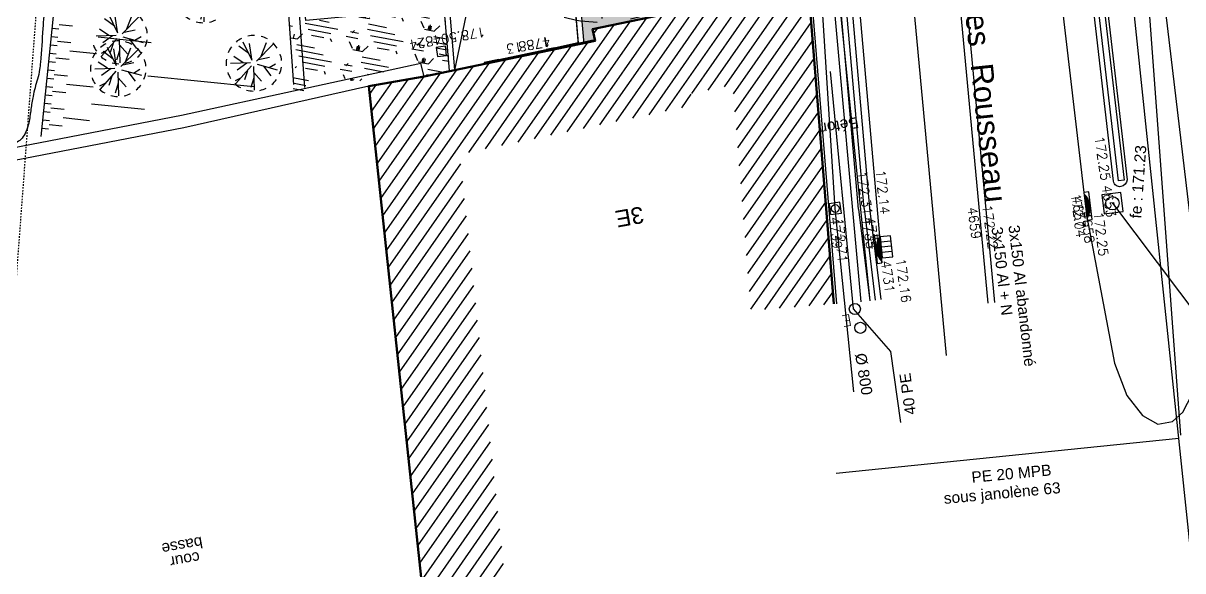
# Model space of a CAD drawing. Extents: x -2313930 to 3286427, y -3858277 to 2572692.
# Drawn here: x 6280 to 10456, y 586 to 2557 of the extents above; entities that cross this region are included whole.
import ezdxf
from ezdxf.enums import TextEntityAlignment as Align
from ezdxf.lldxf.tags import DXFTag

# ---------------------------------------------------------------- set-up
doc = ezdxf.new("R2010")
doc.units = 0
doc.linetypes.add('STYLE_01', pattern=[0.41664, 0.20828, -0.20836])
for name, color, linetype, lineweight in [('_GAZELEC-RESERVATION 2', 132, 'Continuous', 18), ('Fond topo - BAT', 252, 'Continuous', 50), ('Fond topo - P', 252, 'Continuous', 50), ('Fond topo - VOI', 252, 'Continuous', 25)]:
    doc.layers.add(name, color=color, linetype=linetype, lineweight=lineweight)
for name, color, linetype in [('AEP_SSL', 252, 'Continuous'), ('CAB_SSL', 252, 'Continuous'), ('DWG_280-140115-P - ALTEA-CANA', 252, 'Continuous'), ('EDF_SSL', 252, 'Texte-Electricite'), ('Fond topo - AFF', 252, 'Continuous'), ('Fond topo - ASS', 252, 'Continuous'), ('Fond topo - BAT_ANN', 252, 'Continuous'), ('Fond topo - BAT_DES', 252, 'Continuous'), ('Fond topo - BAT_HAC', 252, 'Continuous'), ('Fond topo - BAT_TXT', 252, 'Continuous'), ('Fond topo - CLO_LEG', 252, 'Continuous'), ('Fond topo - CLO_MUR', 252, 'Continuous'), ('Fond topo - EAU', 252, 'Continuous'), ('Fond topo - EAU_TXT', 252, 'Continuous'), ('Fond topo - TAL', 252, 'Continuous'), ('Fond topo - TAL_HAC', 252, 'Continuous'), ('Fond topo - VEG', 252, 'Continuous'), ('Fond topo - VOI_NOM', 252, 'Continuous'), ('Fond topo - VOI_TXT', 252, 'Continuous'), ('Fond topo - Z_500', 252, 'Continuous'), ('GAZ_SSL', 252, 'Texte-GAZ'), ('prlm-VRD', 2, 'Continuous'), ('SA - bordure', 252, 'Continuous'), ('SA - couvre sol', 252, 'Continuous'), ('SA - enrobé', 252, 'Continuous'), ('TELECOM_SSL', 252, 'Texte-Telecom'), ('UNITAIRE SSL', 252, 'UNITAIRE')]:
    doc.layers.add(name, color=color, linetype=linetype)
for name, color, linetype, plot in [('Fond topo - N', 252, 'Continuous', False), ('Fond topo - NCACHE', 252, 'Continuous', False), ('Fond topo - ZCACHE', 252, 'Continuous', False)]:
    doc.layers.add(name, color=color, linetype=linetype, plot=plot)
doc.styles.add('2000_ARIAL', font='arial.ttf', dxfattribs={"height": 0.4})
doc.styles.add('Lignes', font='arial.ttf', dxfattribs={"height": 0.35})
doc.styles.add('SIMPLEX', font='simplex_.ttf', dxfattribs={"height": 1.25})
doc.styles.add('TP-C_Autocad_Standard', font='simplex_.ttf', dxfattribs={"height": 1})
doc.styles.add('Tronçons', font='arial.ttf', dxfattribs={"height": 0.25})
tags = doc.linetypes.add('L16', pattern=[0.375, 0.3, -0.075]).pattern_tags.tags
tags[6:7] = [DXFTag(74, 4), DXFTag(75, 0), DXFTag(340, '0'), DXFTag(46, 0.0), DXFTag(50, 0.0), DXFTag(44, 0.0), DXFTag(45, 0.0)]
tags[4:5] = [DXFTag(74, 4), DXFTag(75, 0), DXFTag(340, '0'), DXFTag(46, 0.0), DXFTag(50, 0.0), DXFTag(44, 0.0), DXFTag(45, 0.0)]
tags = doc.linetypes.add('L8', pattern=[0.225, 0.15, -0.075]).pattern_tags.tags
tags[6:7] = [DXFTag(74, 4), DXFTag(75, 0), DXFTag(340, '0'), DXFTag(46, 0.0), DXFTag(50, 0.0), DXFTag(44, 0.0), DXFTag(45, 0.0)]
tags[4:5] = [DXFTag(74, 4), DXFTag(75, 0), DXFTag(340, '0'), DXFTag(46, 0.0), DXFTag(50, 0.0), DXFTag(44, 0.0), DXFTag(45, 0.0)]
tags = doc.linetypes.add('Texte-BT', pattern='A,5,-0.25,["BT",Lignes,S=1,R=0,X=0,Y=-0.18],-1.25', length=6.5).pattern_tags.tags
tags[15:16] = [DXFTag(74, 4), DXFTag(75, 0), DXFTag(340, '0'), DXFTag(46, 0.0), DXFTag(50, 0.0), DXFTag(44, 0.0), DXFTag(45, 0.0)]
tags[4:5] = [DXFTag(74, 4), DXFTag(75, 0), DXFTag(340, '0'), DXFTag(46, 0.0), DXFTag(50, 0.0), DXFTag(44, 0.0), DXFTag(45, 0.0)]
tags = doc.linetypes.add('Texte-Electricite', pattern='A,5,-0.25,["ELEC",Lignes,S=1,R=0,X=0,Y=-0.18],-1.25', length=6.5).pattern_tags.tags
tags[15:16] = [DXFTag(74, 4), DXFTag(75, 0), DXFTag(340, '0'), DXFTag(46, 0.0), DXFTag(50, 0.0), DXFTag(44, 0.0), DXFTag(45, 0.0)]
tags[4:5] = [DXFTag(74, 4), DXFTag(75, 0), DXFTag(340, '0'), DXFTag(46, 0.0), DXFTag(50, 0.0), DXFTag(44, 0.0), DXFTag(45, 0.0)]
tags = doc.linetypes.add('Texte-GAZ', pattern='A,5,-0.25,["GAZ",Lignes,S=1,R=0,X=0,Y=-0.18],-1.25', length=6.5).pattern_tags.tags
tags[15:16] = [DXFTag(74, 4), DXFTag(75, 0), DXFTag(340, '0'), DXFTag(46, 0.0), DXFTag(50, 0.0), DXFTag(44, 0.0), DXFTag(45, 0.0)]
tags[4:5] = [DXFTag(74, 4), DXFTag(75, 0), DXFTag(340, '0'), DXFTag(46, 0.0), DXFTag(50, 0.0), DXFTag(44, 0.0), DXFTag(45, 0.0)]
tags = doc.linetypes.add('Texte-HT', pattern='A,5,-0.25,["HT",Lignes,S=1,R=0,X=0,Y=-0.18],-1.25', length=6.5).pattern_tags.tags
tags[15:16] = [DXFTag(74, 4), DXFTag(75, 0), DXFTag(340, '0'), DXFTag(46, 0.0), DXFTag(50, 0.0), DXFTag(44, 0.0), DXFTag(45, 0.0)]
tags[4:5] = [DXFTag(74, 4), DXFTag(75, 0), DXFTag(340, '0'), DXFTag(46, 0.0), DXFTag(50, 0.0), DXFTag(44, 0.0), DXFTag(45, 0.0)]
tags = doc.linetypes.add('Texte-Telecom', pattern='A,5,-0.25,["TEL",Lignes,S=1,R=0,X=0,Y=-0.18],-1.25', length=6.5).pattern_tags.tags
tags[15:16] = [DXFTag(74, 4), DXFTag(75, 0), DXFTag(340, '0'), DXFTag(46, 0.0), DXFTag(50, 0.0), DXFTag(44, 0.0), DXFTag(45, 0.0)]
tags[4:5] = [DXFTag(74, 4), DXFTag(75, 0), DXFTag(340, '0'), DXFTag(46, 0.0), DXFTag(50, 0.0), DXFTag(44, 0.0), DXFTag(45, 0.0)]
tags = doc.linetypes.add('UNITAIRE', pattern='A,0.25,-0.2,0,-0.2,0.25,-0.3,["UNI",TP-C_Autocad_Standard,S=0.15,R=0,X=-0.1,Y=-0.05],-0.45', length=1.65).pattern_tags.tags
tags[23:24] = [DXFTag(74, 4), DXFTag(75, 0), DXFTag(340, '0'), DXFTag(46, 0.0), DXFTag(50, 0.0), DXFTag(44, 0.0), DXFTag(45, 0.0)]
tags[12:13] = [DXFTag(74, 4), DXFTag(75, 0), DXFTag(340, '0'), DXFTag(46, 0.0), DXFTag(50, 0.0), DXFTag(44, 0.0), DXFTag(45, 0.0)]
tags[10:11] = [DXFTag(74, 4), DXFTag(75, 0), DXFTag(340, '0'), DXFTag(46, 0.0), DXFTag(50, 0.0), DXFTag(44, 0.0), DXFTag(45, 0.0)]
tags[8:9] = [DXFTag(74, 4), DXFTag(75, 0), DXFTag(340, '0'), DXFTag(46, 0.0), DXFTag(50, 0.0), DXFTag(44, 0.0), DXFTag(45, 0.0)]
tags[6:7] = [DXFTag(74, 4), DXFTag(75, 0), DXFTag(340, '0'), DXFTag(46, 0.0), DXFTag(50, 0.0), DXFTag(44, 0.0), DXFTag(45, 0.0)]
tags[4:5] = [DXFTag(74, 4), DXFTag(75, 0), DXFTag(340, '0'), DXFTag(46, 0.0), DXFTag(50, 0.0), DXFTag(44, 0.0), DXFTag(45, 0.0)]
pattern_1 = [(349.276398589, (-277130161.13, -473864756.78), (22.32856351, 117.904349723), [37.50000056, -202.50000304]), (79.27639859, (-277130147.3, -473864759.4), (-235.80869945, 44.65712702), [15.000000225, -105.000001575]), (79.27639859, (-277130138.1, -473864761.14), (-235.80869945, 44.65712702), [15.000000225, -105.000001575]), (79.27639859, (-277130142.7, -473864760.27), (-235.80869945, 44.65712702), [18.75000028, -101.25000152]), (112.966466119, (-277130151.92, -473864758.52), (-191.1515722885, 280.465825937), [12.00000018, -420.74615931]), (45.586331059, (-277130133.494, -473864762.01), (22.328563535, 117.9043498154), [12.00000018, -420.74615931]), (45.586331059, (-277130124.28, -473864763.756), (22.328563535, 117.9043498154), [26.00000039, -406.6661591]), (112.966466119, (-277130161.13, -473864756.78), (-191.1515722885, 280.465825937), [26.00000039, -406.6661591]), (349.276398589, (-277130073.36, -473864750.5), (22.32856351, 117.904349723), [44.424551066, -195.575452534]), (349.276398589, (-277130085.12, -473864728.43), (22.32856351, 117.904349723), [82.810089442, -56.095855641, 43.074318646, -58.01973967]), (349.276398589, (-277130096.73, -473864706.38), (22.32856351, 117.904349723), [119.479949592, -46.287461894, 29.478701242, -44.75389087]), (349.276398589, (-277130108.42, -473864684.32), (22.32856351, 117.904349723), [100.461142907, -139.538860693]), (349.276398589, (-277130104.51, -473864665.21), (22.32856351, 117.904349723), [65.569739384, -174.430264216])]

# ---------------------------------------------------------------- blocks, each defined once
blk = doc.blocks.new('AFF03')
at = {"ltscale": 2, "flags": 128}
blk.add_lwpolyline([(-0.5, -0.5), (0.5, -0.5), (0.5, 0.5), (-0.5, 0.5)], close=True, dxfattribs=at)
blk = doc.blocks.new('ASS01')
at = {"ltscale": 2, "flags": 128}
blk.add_lwpolyline([(0.499143, -0.5), (0.499143, 0.499143), (-0.5, 0.499143), (-0.5, -0.5)], close=True, dxfattribs=at)
at = {"ltscale": 2}
for radius in [0.35, 0.01]:
    blk.add_circle((0, 0), radius, dxfattribs=at)
blk = doc.blocks.new('ASS07')
at = {"ltscale": 2}
for p, q in [((-0.25, -0.45), (-0.25, 0.45)), ((0, -0.45), (0, 0.45)), ((0.25, -0.45), (0.25, 0.45))]:
    blk.add_line(p, q, dxfattribs=at)
at = {"ltscale": 2, "flags": 128}
blk.add_lwpolyline([(0.5, -0.5), (0.5, 0.5), (-0.5, 0.5), (-0.5, -0.5)], close=True, dxfattribs=at)
blk = doc.blocks.new('ASS06')
at = {"ltscale": 2}
for p, q in [((-0.392468, 0.036537), (0, 0.036537)), ((-0.332829, 0.073075), (0, 0.073075)), ((-0.254866, 0.109612), (0, 0.109612)), ((-0.129415, 0.146149), (0, 0.146149)), ((0, 0.146149), (0.135305, 0.146149)), ((0, 0.109612), (0.260757, 0.109612)), ((0, 0.073075), (0.33872, 0.073075)), ((0, 0.036537), (0.398359, 0.036537))]:
    blk.add_line(p, q, dxfattribs=at)
at = {"ltscale": 2, "flags": 128}
blk.add_lwpolyline([(-0.5, 0), (0.5, 0), (0.5, 0.18), (-0.5, 0.18)], close=True, dxfattribs=at)
at = {"ltscale": 2}
blk.add_arc((0.002945, -0.541947), 0.700711, 50.662406, 129.337594, dxfattribs=at)
blk = doc.blocks.new('EAU03')
at = {"ltscale": 2}
blk.add_circle((0, 0), 0.2, dxfattribs=at)
blk = doc.blocks.new('EAU99')
at = {"style": 'SIMPLEX'}
blk.add_text('E', height=0.4, dxfattribs=at).set_placement((0, 0), align=Align.MIDDLE_CENTER)
blk = doc.blocks.new('PTOPO')
at = {"layer": 'Fond topo - NCACHE', "style": 'SIMPLEX'}
blk.add_attdef('MAT', text='', height=0.34, dxfattribs=at).set_placement((0.1, -0.1), align=Align.TOP_LEFT)
at = {"layer": 'Fond topo - ZCACHE', "style": 'SIMPLEX'}
blk.add_attdef('ALT', (0.1, 0.1), '', height=0.34, dxfattribs=at)
blk = doc.blocks.new('VEG12')
at = {"ltscale": 2}
for p, q in [((0.0182, 0.0574), (0.1004, 0.4729)), ((0.0575, 0.2534), (0.1455, 0.4147)), ((0.0379, 0.1585), (-0.0659, 0.3441)), ((-0.1588, 0.086), (-0.246, 0.2846)), ((0.0498, 0.0338), (0.3916, 0.2859)), ((0.1439, 0.1075), (0.23, 0.254)), ((0.2917, 0.2086), (0.3924, 0.2333)), ((-0.0523, 0.0298), (-0.3836, 0.2046)), ((-0.25, 0.1351), (-0.3756, 0.0911)), ((0.1229, -0.0299), (0.3172, 0.0554)), ((-0.0527, -0.0292), (-0.4124, -0.2566)), ((0.0576, -0.0177), (0.4119, -0.0841)), ((-0.0936, -0.0498), (-0.2956, -0.0465)), ((0.0226, -0.0796), (0.0016, -0.3618)), ((0.0183, -0.0574), (0.1076, -0.4128)), ((0.1841, -0.0476), (0.3231, -0.1928)), ((-0.1518, -0.0948), (-0.3, -0.3159)), ((0.0537, -0.1885), (0.1973, -0.3567))]:
    blk.add_line(p, q, dxfattribs=at)
for start, end in [(90, 103.8462), (62.3077, 76.1538), (117.6923, 131.5385), (34.6154, 48.4615), (145.3846, 159.2308), (6.9231, 20.7692), (173.0769, 186.9231), (339.2308, 353.0769), (200.7692, 214.6154), (311.5385, 325.3846), (228.4615, 242.3077), (283.8462, 297.6923), (256.1538, 270)]:
    blk.add_arc((0, 0), 0.497, start, end, dxfattribs=at)
blk = doc.blocks.new('VEG12A')
at = {"ltscale": 2}
for p, q in [((0.018, 0.057), (0.1, 0.473)), ((-0.159, 0.086), (-0.246, 0.285)), ((0.038, 0.158), (-0.066, 0.344)), ((0.05, 0.034), (0.392, 0.286)), ((0.057, 0.253), (0.146, 0.415)), ((0.144, 0.107), (0.23, 0.254)), ((0.292, 0.209), (0.392, 0.233)), ((-0.052, 0.03), (-0.384, 0.205)), ((-0.25, 0.135), (-0.376, 0.091)), ((0.123, -0.03), (0.317, 0.055)), ((-0.053, -0.029), (-0.412, -0.257)), ((-0.152, -0.095), (-0.3, -0.316)), ((-0.094, -0.05), (-0.296, -0.047)), ((0.023, -0.08), (0.002, -0.362)), ((0.018, -0.057), (0.108, -0.413)), ((0.054, -0.188), (0.197, -0.357)), ((0.058, -0.018), (0.412, -0.084)), ((0.184, -0.048), (0.323, -0.193))]:
    blk.add_line(p, q, dxfattribs=at)
for start, end in [(117.6923, 131.5385), (90, 103.8462), (62.3077, 76.1538), (145.3846, 159.2308), (34.6154, 48.4615), (173.0769, 186.9231), (6.9231, 20.7692), (200.7692, 214.6154), (228.4615, 242.3077), (256.1538, 270), (283.8462, 297.6923)]:
    blk.add_arc((0, 0), 0.497, start, end, dxfattribs=at)
blk = doc.blocks.new('A$C1F970F0F')
at = {"layer": 'Fond topo - BAT_HAC'}
h = blk.add_hatch(dxfattribs=at)
h.set_pattern_fill('ANSI31*128', color=256, scale=12.999999, angle=-10.7236, style=0, pattern_type=2)
h.set_pattern_definition([(235.06562, (9737.54, 14762.777), (33.83759, -23.63563), [])])
h.paths.add_polyline_path([(9205.5, 1711.7), (8906.5, 1687.5), (8840.8, 2499.1), (8691.2, 2468), (8699.9, 2426.2), (7858.4, 2250.2), (8017.7, 755.5), (8118.3, -476.6), (8140.5, -775.7), (7846.8, -837.2), (7719, 727.3), (7530.6, 2495.2), (7729.8, 2529.8), (8345.1, 2658.5), (8336.3, 2700.6), (9020, 2842.9), (9112.5, 2860.2)])
at = {"layer": 'SA - couvre sol'}
h = blk.add_hatch(dxfattribs=at)
h.set_pattern_fill('PELOUSE6', color=256, scale=20, angle=-10.7236, style=0, pattern_type=2)
h.set_pattern_definition(pattern_1)
edge = h.paths.add_edge_path()
edge.add_line((7646.8, 9004.2), (7477, 8929.9))
edge.add_arc((7434.7, 9026.3), 105.3, 248.6553, 293.7029, ccw=False)
edge.add_line((7396.4, 8928.2), (7340.4, 8871.2))
edge.add_arc((7468.9, 8745.2), 180, 135.5585, 219.3768)
edge.add_arc((4686.2, 6461.3), 3420, 12.585, 39.3768, ccw=False)
edge.add_line((8024, 7206.4), (8219.5, 7248.9))
edge.add_arc((8223.8, 7229.3), 20, 12.25, 102.25, ccw=False)
edge.add_arc((4686.2, 6461.3), 3640, -4.6153, 12.25, ccw=False)
edge.add_arc((8294.4, 6170), 20, -94.6153, -4.6153, ccw=False)
edge.add_line((8292.8, 6150), (8093.4, 6166.1))
edge.add_arc((4686.2, 6461.3), 3420, -9.2354, -4.9504, ccw=False)
edge.add_line((8061.8, 5912.4), (8521.3, 5952))
edge.add_line((8521.3, 5952), (8610.6, 4915.8))
edge.add_line((8610.6, 4915.8), (8112.5, 4872.9))
edge.add_line((8112.5, 4872.9), (8135.9, 4600.5))
edge.add_line((8135.9, 4600.5), (8634.1, 4643.4))
edge.add_line((8634.1, 4643.4), (8744.8, 3358.2))
edge.add_line((8744.8, 3358.2), (8246.8, 3315.3))
edge.add_line((8246.8, 3315.3), (8265.5, 3110.9))
edge.add_line((8265.5, 3110.9), (8762.2, 3156.4))
edge.add_line((8762.2, 3156.4), (8787.1, 2867.4))
edge.add_line((8787.1, 2867.4), (8288.9, 2824.5))
edge.add_line((8288.9, 2824.5), (8304, 2649.9))
edge.add_line((8304, 2649.9), (8345.1, 2658.5))
edge.add_line((8345.1, 2658.5), (8336.3, 2700.6))
edge.add_line((8336.3, 2700.6), (9020, 2842.9))
edge.add_line((9020, 2842.9), (8947.2, 3719.6))
edge.add_line((8947.2, 3719.6), (8931.5, 3908.5))
edge.add_line((8931.5, 3908.5), (8875.2, 4578.1))
edge.add_line((8875.2, 4578.1), (8827.9, 5026.7))
edge.add_line((8827.9, 5026.7), (8772.2, 5502.2))
edge.add_arc((1776.1, 4752.9), 7036.2, 6.11389, 17.84259)
edge.add_line((8473.8, 6908.8), (8366.3, 7197.5))
edge.add_line((8366.3, 7197.5), (7657.9, 8986.5))
edge.add_line((7657.9, 8986.5), (7654.3, 8985))
edge.add_line((7654.3, 8985), (7646.8, 9004.2))
h = blk.add_hatch(dxfattribs=at)
h.set_pattern_fill('PELOUSE6', color=256, scale=20, angle=-10.7236, style=0, pattern_type=2)
h.set_pattern_definition(pattern_1)
h.paths.add_polyline_path([(7260.5, 2477.9), (7242.7, 2726.6), (7801.1, 2777.6), (7820.9, 2548.8), (7729.8, 2529.8), (7717.2, 2577.2)])
at = {"layer": 'AEP_SSL', "elevation": 0, "flags": 128}
for points in [[(9748.7, 8046.5), (9957.3, 7934.5), (10453.1, 1239.2)], [(9446.7, 1284.1), (9409.8, 1540.3), (9275.2, 1693.9), (9193.3, 2548.4)]]:
    blk.add_lwpolyline(points, dxfattribs=at)
at = {"layer": 'CAB_SSL', "elevation": 0, "flags": 128}
blk.add_lwpolyline([(6357.4, 13665.4), (7167.9, 10363.1), (8524, 7263.6), (9014.6, 5048.2), (9331.7, 4494.5), (9609.9, 1526.4)], dxfattribs=at)
at = {"layer": 'DWG_280-140115-P - ALTEA-CANA', "linetype": 'STYLE_01', "ltscale": 25, "elevation": 0, "flags": 128}
blk.add_lwpolyline([(6035.5, -2689.1), (6121.6, -1057.5), (6205, 1052.8), (6365.9, 3202.9), (6636.8, 4194.5), (6692.3, 4259.2)], dxfattribs=at)
at = {"layer": 'EDF_SSL', "linetype": 'Texte-HT', "elevation": 0, "flags": 128}
blk.add_lwpolyline([(9727, 10395.9), (9584, 10040.3), (9569.5, 9813.9), (9638.6, 9681.4), (9595.8, 8444), (9595.7, 8440.3), (9852.9, 6195.3), (9980.8, 5712), (10067.2, 4920.5), (10030, 4724), (10116.2, 3934.4), (9641.5, 2970.5), (9759.2, 1713.9)], dxfattribs=at)
blk.add_lwpolyline([(9663.3, 9680.5), (9620.5, 8443.2, -0.000076), (9877.5, 6200), (10005.4, 5716.6), (10092.5, 4919.5), (10055.2, 4723), (10141.9, 3929.9), (9667, 2965.7), (9784.1, 1716.2)], format="xyb", dxfattribs=at)
at = {"layer": 'EDF_SSL', "linetype": 'Texte-BT', "elevation": 0, "flags": 128}
blk.add_lwpolyline([(9014.4, 5048.1), (9005.5, 4943.5), (9334.1, 1722.1)], dxfattribs=at)
at = {"layer": 'Fond topo - BAT', "ltscale": 2, "flags": 128}
blk.add_lwpolyline([(9205.5, 1711.7), (9112.5, 2860.2), (9020, 2842.9), (8336.3, 2700.6), (8345.1, 2658.5), (7729.8, 2529.8), (7530.6, 2495.2), (7719, 727.3), (7846.8, -837.2), (8140.5, -775.7)], dxfattribs=at)
at = {"layer": 'Fond topo - BAT_ANN', "ltscale": 2, "flags": 128}
for points in [[(9112.5, 2860.2), (9121.5, 2861), (9183.6, 2093.5), (9214.5, 1712.4)], [(8199.5, 2628), (8198.5, 2632.9), (8169.1, 2626.8), (8170.2, 2621.9)], [(8301.3, 2649.3), (8300.2, 2654.2), (8338.4, 2662.2), (8339.4, 2657.3)], [(7999.3, 2586.2), (7998.3, 2591), (7945.4, 2580), (7946.5, 2575.1)]]:
    blk.add_lwpolyline(points, dxfattribs=at)
at = {"layer": 'Fond topo - BAT_ANN', "linetype": 'L8', "ltscale": 2, "flags": 128}
for points in [[(8198.5, 2632.9), (8300.2, 2654.2)], [(7998.3, 2591), (8169.1, 2626.8)]]:
    blk.add_lwpolyline(points, dxfattribs=at)
at = {"layer": 'Fond topo - CLO_LEG', "ltscale": 2, "flags": 128}
blk.add_lwpolyline([(9070.4, 8302.8), (9372.3, 7560.3), (9486.2, 7264.7, -0.010779), (9617.8, 6765.8, -0.010744), (9727.5, 6263.3, -0.008203), (9796.7, 5876.8, -0.008205), (9853.1, 5488.1), (9890.3, 5185.4), (10075.2, 3663), (10250, 2157.3), (10230.2, 2155), (10055.4, 3660.6), (9870.4, 5183), (9833.3, 5485.6, 0.008204), (9776.9, 5873.6, 0.008203), (9707.9, 6259.5, 0.010744), (9598.4, 6761.1, 0.010761), (9467.2, 7258.3), (9353.7, 7553), (9052.1, 8295.3)], format="xyb", close=True, dxfattribs=at)
at = {"layer": 'Fond topo - CLO_MUR', "ltscale": 2, "flags": 128}
blk.add_lwpolyline([(8543.7, 9645.3), (9048.5, 8388.5), (9383.5, 7564.7), (9496.8, 7270.6, -0.011206), (9629.5, 6768.6, -0.010744), (9739.3, 6265.6, -0.008203), (9808.5, 5878.7, -0.008203), (9865, 5489.7), (9902.2, 5186.9), (10087.1, 3664.4), (10261.9, 2158.7, -0.3126), (10238.6, 2133.9, -0.441572), (10212.3, 2152.9), (10037.5, 3658.5), (9852.5, 5180.8), (9815.4, 5483.4, 0.008203), (9759.2, 5870.7, 0.008203), (9690.2, 6256, 0.010744), (9580.9, 6756.9, 0.010744), (9450.1, 7252.6), (9337, 7546.3), (9001.9, 8370.5), (8495.4, 9630.3)], format="xyb", dxfattribs=at)
for points in [[(9293.9, 2053), (9145.9, 3735.3), (9047.6, 4585.2), (8979.1, 5139.2), (8765, 6436.8), (8694.6, 6727.4), (8563.2, 7120.2)], [(8601.1, 7132.9), (8733.1, 6738.5), (8804.2, 6444.8), (9018.6, 5145.7), (9087.3, 4589.8), (9185.7, 3739.4), (9333.7, 2056.5), (9373.8, 1726.9)], [(7729.8, 2529.8), (7717.2, 2577.2), (6855.3, 2389.8), (6090.5, 2242.3), (6009.4, 1623.4), (6192.2, -258.9), (6280.4, -460.5), (6565.7, -1112.3), (7209, -977.8), (7846.8, -837.2)], [(7530.6, 2495.2), (6864.4, 2345.7), (6084.4, 2195.3)], [(9294.1, 2053), (9334.1, 1722.1)]]:
    blk.add_lwpolyline(points, dxfattribs=at)
at = {"layer": 'Fond topo - CLO_MUR', "linetype": 'L16', "ltscale": 2, "flags": 128}
for points in [[(9313.8, 2054.8), (9165.8, 3737.4), (9067.5, 4587.5), (8998.9, 5142.4), (8784.6, 6440.8), (8713.9, 6733), (8582.1, 7126.5)], [(9313.8, 2054.8), (9354, 1724.5)]]:
    blk.add_lwpolyline(points, dxfattribs=at)
at = {"layer": 'Fond topo - TAL', "linetype": 'L8', "ltscale": 2, "flags": 128}
blk.add_lwpolyline([(6885.9, 4755.2), (7019.3, 4574.3), (7090.3, 4377.8), (7115, 4310.8), (7145.6, 3967.7), (7212.6, 3156.5), (7258.8, 2501.7)], dxfattribs=at)
at = {"layer": 'Fond topo - TAL', "ltscale": 2, "flags": 128}
blk.add_lwpolyline([(6350.1, 2314.4), (6405.4, 2854.7), (6405.9, 3443.9), (6441.6, 3970.8), (6413.4, 4544.1)], dxfattribs=at)
at = {"layer": 'Fond topo - TAL_HAC', "ltscale": 2}
for p, q in [((6415.4, 2717.2), (6463.2, 2712.3)), ((6387, 2674.6), (6410.8, 2672.2)), ((6390, 2704.6), (6413.9, 2702.2)), ((6383.9, 2644.6), (6407.8, 2642.1)), ((6409.3, 2657.1), (6457, 2652.3)), ((6555.6, 2672.5), (6746.6, 2652.9)), ((6380.8, 2614.6), (6404.7, 2612.1)), ((6403.1, 2597.1), (6450.9, 2592.2)), ((6454, 2622.2), (6549.5, 2612.5)), ((6374.7, 2554.5), (6398.5, 2552.1)), ((6377.7, 2584.5), (6401.6, 2582.1)), ((6371.6, 2524.5), (6395.5, 2522.1)), ((6397, 2537.1), (6444.8, 2532.2)), ((6734.3, 2532.9), (7116.3, 2493.8)), ((6365.4, 2464.5), (6389.3, 2462)), ((6368.5, 2494.5), (6392.4, 2492)), ((6390.9, 2477), (6438.6, 2472.1)), ((6441.7, 2502.2), (6537.2, 2492.4)), ((6362.4, 2434.5), (6386.2, 2432)), ((6531, 2432.3), (6722, 2412.8)), ((6359.3, 2404.4), (6383.2, 2402)), ((6384.7, 2417), (6432.5, 2412.1)), ((6429.4, 2382.1), (6524.9, 2372.3)), ((6353.1, 2344.4), (6377, 2342)), ((6356.2, 2374.4), (6380.1, 2372)), ((6378.6, 2357), (6426.3, 2352.1))]:
    blk.add_line(p, q, dxfattribs=at)
at = {"layer": 'Fond topo - VEG', "linetype": 'L8', "ltscale": 2, "flags": 128}
blk.add_lwpolyline([(6126.7, 2304.1, -0.173289), (6102.6, 2350, -0.050889), (6095.9, 2521.9, -0.038663), (6125.6, 2733.2, 0.04317), (6150.6, 2922.7, 0.035371), (6146, 3097.3, -0.041512), (6143.9, 3246.2, -0.078258), (6179.6, 3401.8, 0.077448), (6215.9, 3559, 0.061494), (6208.4, 3707.9, -0.06074), (6200.5, 3858.6, -0.052047), (6230.8, 4031.5, 0.066758), (6250.5, 4167.1, 0.02567), (6245.9, 4280, -0.026518), (6241.6, 4389.3, -0.011553), (6243.4, 4435.7, -0.01897), (6246.1, 4463.9, -0.11453), (6255.8, 4489.2, -0.084407), (6281, 4515.7, -0.10842), (6305.8, 4527, -0.101142), (6334.9, 4527.2, -0.103263), (6365.9, 4514.1, -0.1072), (6388.1, 4490.4, -0.055688), (6405.8, 4451.6, -0.072462), (6411.4, 4419.3, -0.024015), (6410.6, 4381.8, 0.020468), (6409.3, 4337.9, 0.03859), (6418.6, 4234.5, -0.055105), (6422.7, 4161.7, -0.060224), (6414, 4112.2, 0.04813), (6401.7, 4050.6, 0.033191), (6399.3, 3984.3, -0.023188), (6397.9, 3889.4, -0.061936), (6373.7, 3760.4, 0.056323), (6345.5, 3619, 0.106318), (6363.5, 3478.9, -0.096801), (6386.1, 3325.6, -0.078883), (6359.4, 3196.5, 0.097675), (6341.7, 3091.1, 0.055532), (6357.1, 2981.3, -0.071607), (6366.3, 2895.7, -0.003765), (6361.8, 2792.2, -0.004345), (6356.5, 2702.7, -0.003011), (6347.4, 2581.3, -0.014086), (6344.6, 2555.4, -0.040068), (6337, 2520.6, 0.02218), (6320.9, 2458.5, 0.02305), (6313.4, 2412.6, -0.021171), (6305.4, 2362.6, -0.052581), (6295.6, 2331.4, -0.064193), (6281.8, 2308.4, -0.120668), (6263.7, 2294.2, -0.06492), (6223.4, 2282, -0.042864), (6191, 2279.5, -0.05265), (6164.7, 2282.5, -0.074905), (6147, 2289.3, -0.056752)], format="xyb", close=True, dxfattribs=at)
at = {"layer": 'Fond topo - VOI', "ltscale": 2, "flags": 128}
for points in [[(5639.9, 14282.8), (6179.1, 13730.4, -0.005078), (6343.1, 13545.1, -0.01499), (6396.2, 13480.1, -0.008053), (6924.3, 12768.6, -0.025021), (7078.9, 12528.8, -0.013152), (7305.5, 12110, -0.016223), (7469, 11760.2, -0.000244), (7504.6, 11677, -0.000024), (7868.4, 10825.5, -0.000461), (8056.5, 10384.2, -0.000271), (8374.7, 9634.5), (8900.9, 8328), (9181.1, 7639.8), (9227.8, 7515.6, -0.019121), (9430.1, 6877.2, -0.019121), (9582.9, 6225.2, -0.006135), (9621.4, 6013.8, -0.006135), (9654.6, 5801.4), (9743.9, 5167.3), (9926.4, 3640.6), (10105.5, 2112.7), (10117.2, 2013.4)], [(7448.5, 9217.4), (7539.2, 9254, -0.411891), (7824.2, 9137.9), (8287.8, 7988.4), (8696.4, 6949.4, -0.00932), (8789.4, 6627.2, -0.017078), (8830.9, 6448.8, -0.000555), (8873.7, 6229.7, -0.000518), (8919, 5995, -0.008594), (8952.8, 5801.4, -0.004911), (9002.6, 5461.2, -0.001415), (9039.8, 5201.6, -0.003197), (9055.2, 5086.6, -0.00005), (9076.9, 4916, -0.000027), (9117, 4600.6, -0.003004), (9148.5, 4340.3, -0.001787), (9197.2, 3902), (9362.1, 2037.3), (9378.3, 1858.9)]]:
    blk.add_lwpolyline(points, format="xyb", dxfattribs=at)
at = {"layer": 'Fond topo - VOI', "ltscale": 2, "elevation": 0, "flags": 128}
blk.add_lwpolyline([(10116.9, 2018.7), (10216, 1498.6), (10260.1, 1382), (10316.6, 1309.3), (10371.8, 1278.4), (10424.5, 1287.8), (10462.3, 1321.3), (10495.1, 1386.4), (10516.5, 1494.3), (10537.9, 1602.2), (10496.3, 1957.2), (10355.3, 3147.4)], dxfattribs=at)
at = {"layer": 'Fond topo - VOI', "linetype": 'L8', "ltscale": 2, "flags": 128}
blk.add_lwpolyline([(7254.6, 3107.1), (7298.6, 2490.6)], dxfattribs=at)
at = {"layer": 'GAZ_SSL', "elevation": 0, "flags": 128}
for points in [[(10562.2, 128.7), (10192.2, 3664.9), (10325, 4094.3), (9869.2, 8780.2), (9662.2, 8741.2), (9540.6, 9313.2), (10074.8, 9463.3), (10328, 9456.7), (10887.7, 9204.4)], [(10447.2, 1227.4), (9213.4, 1101)]]:
    blk.add_lwpolyline(points, dxfattribs=at)
at = {"layer": 'SA - bordure', "elevation": 0, "flags": 128}
for points in [[(7377.9, 8937.4), (7326.9, 8886, 0.384559), (7314.3, 8618.3, -0.118919), (8008.8, 7182.7), (8223.8, 7229.3, -0.073722), (8294.4, 6170), (8075.2, 6187.7, -0.022052), (8037.9, 5890.2), (8503.1, 5930.3), (8589, 4934), (8090.8, 4891.1), (8117.7, 4578.9), (8615.9, 4621.8), (8723.2, 3376.4), (8225, 3333.5), (8247.4, 3089.2), (8744, 3134.7), (8765.4, 2885.6), (8267.3, 2842.7), (8284.3, 2645.7)], [(7392.1, 8923.3), (7341.1, 8871.9, 0.384559), (7329.8, 8631, -0.117436), (8024, 7206.4), (8219.5, 7248.9, -0.414214), (8243.3, 7233.6, -0.073722), (8314.4, 6168.4, -0.414214), (8292.8, 6150), (8093.4, 6166.1, -0.018699), (8061.8, 5912.4), (8521.3, 5952), (8610.6, 4915.8), (8112.5, 4872.9), (8135.9, 4600.5), (8634.1, 4643.4), (8744.8, 3358.2), (8246.8, 3315.3), (8265.5, 3110.9), (8762.2, 3156.4), (8787.1, 2867.4), (8288.9, 2824.5), (8304.2, 2647.5)], [(7840.6, 2553), (7819.3, 2799.4), (7321.4, 2753.8), (7192.7, 4248.3), (7690.8, 4291.2), (7591, 5461.6), (7091.9, 5418.6), (7070.4, 5667.7), (7569.8, 5710.7, -0.011559), (7569.3, 5753.3), (7072.6, 5842.2, -0.0295), (7094.3, 6010.1, 0.033781), (7133.1, 6338.4), (7633.7, 6339.7, 0.026058), (7631.1, 6634.2), (7132.9, 6588.4, 0.051069), (7056.3, 7081.7)], [(7820.6, 2551.2), (7801.1, 2777.6), (7303.2, 2732), (7171, 4266.5), (7669.2, 4309.4), (7572.8, 5439.9), (7073.6, 5396.9), (7048.7, 5685.9), (7549.3, 5729, -0.002008), (7549.2, 5736.6), (7069.1, 5822.5, -0.382914), (7052.7, 5843.6, -0.029496), (7074.6, 6013.8, 0.033779), (7113.1, 6339.4, -0.398887), (7133, 6358.4), (7614.5, 6359.6, 0.022519), (7612.3, 6612.4), (7134.7, 6568.5, -0.425873), (7112.9, 6587.4, 0.051069), (7037, 7076.6, -0.410298)]]:
    blk.add_lwpolyline(points, format="xyb", dxfattribs=at)
at = {"layer": 'SA - enrobé'}
blk.add_lwpolyline([(5900.5, 8590.4), (6360.2, 9054), (7370.4, 8625.9), (6911.8, 9536.1), (7010.7, 9585.7), (7020.8, 9564.3), (7026.7, 9567.1), (7262.6, 9105.7), (7291.1, 9119.1), (7342.8, 9009.3), (7434.1, 9026.6), (7377.9, 8937.4), (7468.9, 8745.2), (4686.2, 6461.3), (8527, 5741.9), (8021.2, 5699.4), (8026.4, 5638.3), (8283.8, 2650.8), (7840.6, 2553), (8504.7, 5743), (4688.4, 6461.9), (6700.7, 8333.2), (8036.1, 7056.1), (5990.6, 7146)], dxfattribs=at)
at = {"layer": 'TELECOM_SSL', "elevation": 0, "flags": 128}
blk.add_lwpolyline([(7841.5, 8793.4), (8208.7, 7948.1, -0.007041), (8397.1, 7497.3, -0.010938), (8508.5, 7201.1), (8665, 6754.4, -0.009313), (8673.6, 6728.1, -0.008746), (8710.6, 6600.4, -0.00752), (8748.4, 6451.2, -0.011443), (8802.2, 6200, -0.008374), (8861.6, 5856, -0.004536), (8929.5, 5392.4, -0.006587), (8969.3, 5071.1, -0.00061), (8969.3, 5070.9), (8972, 5045.9), (9021.6, 4574.3, -0.003712), (9056.2, 4220.7, -0.002425), (9102.3, 3680.1), (9197.8, 2869.3), (9302.2, 1719.3)], format="xyb", dxfattribs=at)
at = {"layer": 'UNITAIRE SSL', "ltscale": 2, "elevation": 0, "flags": 128}
for points in [[(9277.2, 1394.8), (9210.3, 2055.2), (8725, 9663.7)], [(10208.8, 2074.2), (10848.3, 1224.5)]]:
    blk.add_lwpolyline(points, dxfattribs=at)
at = {"layer": 'Fond topo - AFF', "ltscale": 2, "xscale": 33.07598512384159, "yscale": 33.07598512384159, "zscale": 99.99999999999997, "rotation": 97.50943413677744}
blk.add_blockref('AFF03', (7791.8, 2620.4), dxfattribs=at)
at = {"layer": 'Fond topo - ASS', "ltscale": 2}
for name, p, xscale, yscale, zscale, rotation in [('ASS06', (10111.6, 2063.1), 100, 100, 100, 276.8973026384313), ('ASS01', (10208.2, 2074.1), 68.7976643196925, 68.7976643196925, 99.99999999999997, 97.27819640361741), ('ASS01', (9209.9, 2055.1), 39.78629783735219, 39.78629783735219, 99.99999999999997, 97.26482760608422), ('ASS06', (9373.8, 1908.7), 99.99999999999999, 99.99999999999999, 99.99999999999999, 95.2044930557834), ('ASS07', (9394.2, 1917.1), 75.95154576456207, 37.99999999999999, 99.99999999999997, 96.00682163967113)]:
    blk.add_blockref(name, p, dxfattribs=dict(at, xscale=xscale, yscale=yscale, zscale=zscale, rotation=rotation))
at = {"layer": 'Fond topo - EAU', "linetype": 'L16', "ltscale": 2, "xscale": 99.99999999999999, "yscale": 99.99999999999999, "zscale": 99.99999999999999, "rotation": 349.2763985886067}
for p in [(9280.6, 1693.5), (9300.5, 1625.5)]:
    blk.add_blockref('EAU03', p, dxfattribs=at)
at = {"layer": 'Fond topo - EAU_TXT', "ltscale": 2, "xscale": 99.99999999999994, "yscale": 99.99999999999994, "zscale": 99.99999999999994, "rotation": 190.0656205306617}
blk.add_blockref('EAU99', (9251.6, 1651.8), dxfattribs=at)
at = {"layer": 'Fond topo - P', "ltscale": 2}
ref = blk.add_blockref('PTOPO', (7806.1, 2639), dxfattribs=dict(at, xscale=99.99999999999994, yscale=99.99999999999994, zscale=99.99999999999994, rotation=190.0656205306617))
ref.add_attrib('MAT', '4824', dxfattribs={"layer": 'Fond topo - N', "color": 0, "ltscale": 2, "height": 34, "rotation": 190.0656, "style": 'SIMPLEX'}).set_placement((7794.5, 2647.1), align=Align.TOP_LEFT)
ref.add_attrib('ALT', '178.50', (7945.7, 2708.3), dxfattribs={"layer": 'Fond topo - Z_500', "color": 0, "ltscale": 2, "height": 34, "rotation": 190.0656, "style": 'SIMPLEX'})
ref = blk.add_blockref('PTOPO', (8198.7, 2631.9), dxfattribs=dict(at, xscale=99.99999999999994, yscale=99.99999999999994, zscale=99.99999999999994, rotation=190.0656205306617))
ref.add_attrib('MAT', '4788', dxfattribs={"layer": 'Fond topo - N', "color": 0, "ltscale": 2, "height": 34, "rotation": 190.0656, "style": 'SIMPLEX'}).set_placement((8187.1, 2640), align=Align.TOP_LEFT)
ref.add_attrib('ALT', '178.13', (8181, 2673.2), dxfattribs={"layer": 'Fond topo - Z_500', "color": 0, "ltscale": 2, "height": 34, "rotation": 190.0656, "style": 'SIMPLEX'})
ref = blk.add_blockref('PTOPO', (10212.3, 2152.9), dxfattribs=dict(at, xscale=99.99999999999999, yscale=99.99999999999999, zscale=99.99999999999999, rotation=278.4355363316458))
ref.add_attrib('MAT', '4653', dxfattribs={"layer": 'Fond topo - N', "color": 0, "ltscale": 2, "height": 34, "rotation": 278.4355, "style": 'SIMPLEX'}).set_placement((10203.9, 2141.5), align=Align.TOP_LEFT)
ref.add_attrib('ALT', '172.25', (10144, 2312.3), dxfattribs={"layer": 'Fond topo - Z_500', "color": 0, "ltscale": 2, "height": 34, "rotation": 278.4355, "style": 'SIMPLEX'})
ref = blk.add_blockref('PTOPO', (9348.7, 2039), dxfattribs=dict(at, xscale=99.99999999999999, yscale=99.99999999999999, zscale=99.99999999999999, rotation=278.2257732676106))
ref.add_attrib('MAT', '4735', dxfattribs={"layer": 'Fond topo - N', "color": 0, "ltscale": 2, "height": 34, "rotation": 278.2258, "style": 'SIMPLEX'}).set_placement((9340.3, 2027.7), align=Align.TOP_LEFT)
ref.add_attrib('ALT', '172.31', (9287.9, 2187.2), dxfattribs={"layer": 'Fond topo - Z_500', "color": 0, "ltscale": 2, "height": 34, "rotation": 278.2258, "style": 'SIMPLEX'})
ref = blk.add_blockref('PTOPO', (9362.1, 2037.3), dxfattribs=dict(at, xscale=100, yscale=100, zscale=100, rotation=276.1591052629998))
ref.add_attrib('MAT', '4734', dxfattribs={"layer": 'Fond topo - N', "color": 0, "ltscale": 2, "height": 34, "rotation": 276.1591, "style": 'SIMPLEX'}).set_placement((9353.2, 2026.2), align=Align.TOP_LEFT)
ref.add_attrib('ALT', '172.14', (9355.9, 2192.1), dxfattribs={"layer": 'Fond topo - Z_500', "color": 0, "ltscale": 2, "height": 34, "rotation": 276.1591, "style": 'SIMPLEX'})
ref = blk.add_blockref('PTOPO', (10105.5, 2112.7), dxfattribs=dict(at, xscale=99.99999999999999, yscale=99.99999999999999, zscale=99.99999999999999, rotation=277.157182326544))
ref.add_attrib('MAT', '4657', dxfattribs={"layer": 'Fond topo - N', "color": 0, "ltscale": 2, "height": 34, "rotation": 277.1572, "style": 'SIMPLEX'}).set_placement((10096.9, 2101.6), align=Align.TOP_LEFT)
ref.add_attrib('ALT', '172.04', (10058.7, 2107.2), dxfattribs={"layer": 'Fond topo - Z_500', "color": 0, "ltscale": 2, "height": 34, "rotation": 277.1572, "style": 'SIMPLEX'})
ref = blk.add_blockref('PTOPO', (9728.1, 2074), dxfattribs=dict(at, xscale=99.99999999999996, yscale=99.99999999999996, zscale=99.99999999999996, rotation=278.0840634898375))
ref.add_attrib('MAT', '4659', dxfattribs={"layer": 'Fond topo - N', "color": 0, "ltscale": 2, "height": 34, "rotation": 278.0841, "style": 'SIMPLEX'}).set_placement((9719.6, 2062.7), align=Align.TOP_LEFT)
ref.add_attrib('ALT', '172.22', (9739.4, 2065.5), dxfattribs={"layer": 'Fond topo - Z_500', "color": 0, "ltscale": 2, "height": 34, "rotation": 278.0841, "style": 'SIMPLEX'})
ref = blk.add_blockref('PTOPO', (9232.2, 2037.9), dxfattribs=dict(at, xscale=99.99999999999997, yscale=99.99999999999997, zscale=99.99999999999997, rotation=275.7794572581477))
ref.add_attrib('MAT', '4739', dxfattribs={"layer": 'Fond topo - N', "color": 0, "ltscale": 2, "height": 34, "rotation": 275.7795, "style": 'SIMPLEX'}).set_placement((9223.2, 2027), align=Align.TOP_LEFT)
ref.add_attrib('ALT', '172.71', (9204.4, 2018), dxfattribs={"layer": 'Fond topo - Z_500', "color": 0, "ltscale": 2, "height": 34, "rotation": 275.7795, "style": 'SIMPLEX'})
ref = blk.add_blockref('PTOPO', (10138.3, 2058.5), dxfattribs=dict(at, xscale=99.99999999999996, yscale=99.99999999999996, zscale=99.99999999999996, rotation=277.0363008280353))
ref.add_attrib('MAT', '4658', dxfattribs={"layer": 'Fond topo - N', "color": 0, "ltscale": 2, "height": 34, "rotation": 277.0363, "style": 'SIMPLEX'}).set_placement((10129.6, 2047.4), align=Align.TOP_LEFT)
ref.add_attrib('ALT', '172.25', (10140.4, 2040.6), dxfattribs={"layer": 'Fond topo - Z_500', "color": 0, "ltscale": 2, "height": 34, "rotation": 277.0363, "style": 'SIMPLEX'})
ref = blk.add_blockref('PTOPO', (9417.1, 1881.4), dxfattribs=dict(at, xscale=99.99999999999997, yscale=99.99999999999997, zscale=99.99999999999997, rotation=277.6000368313045))
ref.add_attrib('MAT', '4731', dxfattribs={"layer": 'Fond topo - N', "color": 0, "ltscale": 2, "height": 34, "rotation": 277.6, "style": 'SIMPLEX'}).set_placement((9408.5, 1870.1), align=Align.TOP_LEFT)
ref.add_attrib('ALT', '172.16', (9428.3, 1872.8), dxfattribs={"layer": 'Fond topo - Z_500', "color": 0, "ltscale": 2, "height": 34, "rotation": 277.6, "style": 'SIMPLEX'})
at = {"layer": 'Fond topo - VEG', "ltscale": 2, "zscale": 99.99999999999997, "rotation": 192.432705982593}
for name, p, xscale, yscale in [('VEG12', (8365.5, 3226), 1006.399999999999, 1006.399999999999), ('VEG12', (6934.9, 2823.7), 201.2799999999999, 201.2799999999999), ('VEG12A', (6632.7, 2676.3), 201.2799999999999, 201.2799999999999), ('VEG12', (6627.9, 2558.2), 201.2799999999999, 201.2799999999999), ('VEG12', (7116.4, 2577.8), 201.2799999999999, 201.2799999999999)]:
    blk.add_blockref(name, p, dxfattribs=dict(at, xscale=xscale, yscale=yscale))
at = {"layer": 'AEP_SSL', "style": 'Tronçons'}
blk.add_text('40 PE', height=40, rotation=97.8517, dxfattribs=at).set_placement((9501.1, 1315))
at = {"layer": 'EDF_SSL', "style": 'Tronçons'}
for s, p in [('3x150 Al + N', (9772.6, 1987.1)), ('3x150 Al abandonné', (9833.7, 1993.4))]:
    blk.add_text(s, height=40, rotation=276.5357, dxfattribs=at).set_placement(p)
at = {"layer": 'Fond topo - BAT_DES', "style": '2000_ARIAL'}
blk.add_text('3E', height=60, rotation=190.0656, dxfattribs=at).set_placement((8514.8, 2063.2))
at = {"layer": 'Fond topo - BAT_TXT', "style": '2000_ARIAL'}
for s, p in [('basse', (6927.9, 874.2)), ('cour', (6917.9, 819.9))]:
    blk.add_text(s, height=40, rotation=190.0656, dxfattribs=at).set_placement(p)
at = {"layer": 'Fond topo - VOI_NOM', "style": '2000_ARIAL'}
blk.add_text('Quai  Jean-Jacques  Rousseau', height=80, rotation=275.9919, dxfattribs=at).set_placement((9587.1, 3623.6))
at = {"layer": 'Fond topo - VOI_TXT', "style": '2000_ARIAL'}
blk.add_text('Béton', height=40, rotation=190.0656, dxfattribs=at).set_placement((9290.7, 2385))
at = {"layer": 'GAZ_SSL', "style": 'Tronçons'}
for s, p in [('PE 20 MPB', (9702.6, 1067.6)), ('sous janolène 63', (9602.6, 991.5))]:
    blk.add_text(s, height=40, rotation=5.344, dxfattribs=at).set_placement(p)
at = {"layer": 'UNITAIRE SSL', "style": 'Tronçons'}
for s, rotation, p in [('fe : 171.23', 85.8268, (10311.5, 2018)), ('Ø 800', 279.1538, (9281.3, 1531))]:
    blk.add_text(s, height=40, rotation=rotation, dxfattribs=at).set_placement(p)

msp = doc.modelspace()

# ---------------------------------------------------------------- linework, layer by layer
at = {"layer": '_GAZELEC-RESERVATION 2'}
msp.add_circle((486248.48, -227485.963), 2800178.149, dxfattribs=at)

# ---------------------------------------------------------------- block references
at = {"layer": 'prlm-VRD'}
msp.add_blockref('A$C1F970F0F', (-5.73, -165.002), dxfattribs=at)

doc.saveas('drawing.dxf')
